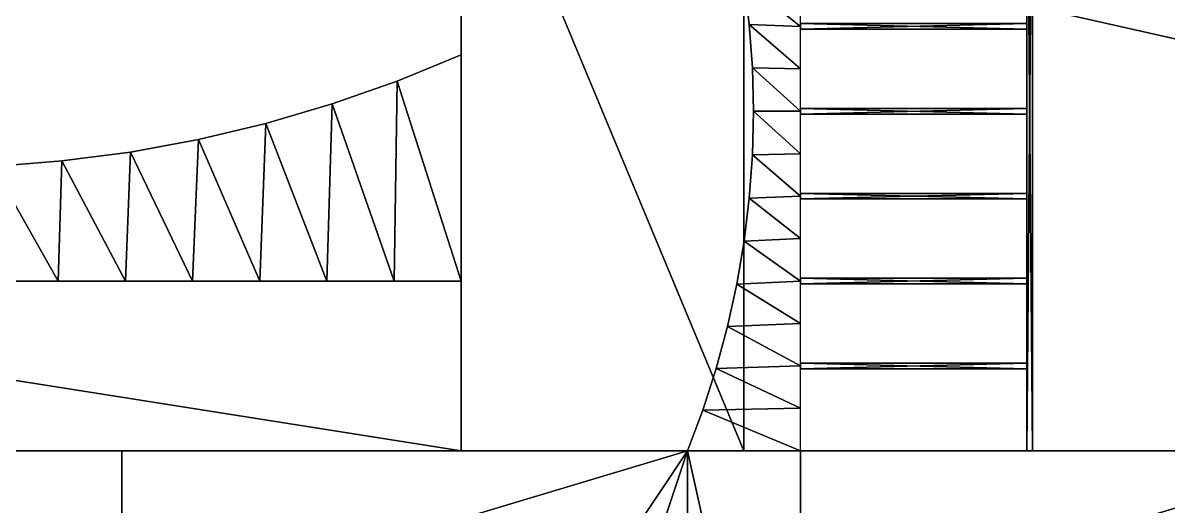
# Model space of a CAD drawing. Header units: metres. Extents: x -124 to 60, y -56 to 44.
# Drawn here: x -25.75 to -5.5, y -33.98 to -25.44 of the extents above; entities that cross this region are included whole.
import ezdxf

# ---------------------------------------------------------------- set-up
doc = ezdxf.new("R2010")
doc.units = ezdxf.units.M

msp = doc.modelspace()

# ---------------------------------------------------------------- linework, layer by layer
for points in [[(-18, -33, -7), (-18, -18, -7), (-18, -18, -6)], [(-18, -18, -6), (-18, -33, -6), (-18, -33, -7)], [(-18, -21, -6), (-18, -33, -6), (-13, -33, -6)], [(-13, -33, -6), (-13, -21, -6), (-18, -21, -6)], [(-8, -33, 4.05), (-8, -21.1, 4.05), (-8, -21.1, 3.65)], [(-7.9, -33, 4.05), (-7.9, -21.1, 4.05), (-8, -21.1, 4.05)], [(-8, -33, 3.65), (-8, -21.1, 3.65), (-7.9, -21.1, 3.65)], [(-8, -21.1, 3.65), (-8, -33, 3.65), (-8, -33, 4.05)], [(-7.9, -21.1, 3.65), (-7.9, -33, 3.65), (-8, -33, 3.65)], [(-8, -21.1, 4.05), (-8, -33, 4.05), (-7.9, -33, 4.05)], [(-7.9, -33, 3.65), (-7.9, -21.1, 3.65), (-7.9, -21.1, 4.05)], [(-7.9, -21.1, 4.05), (-7.9, -33, 4.05), (-7.9, -33, 3.65)], [(-13, -24, -6), (-13, -33, -6), (27, -33, -6)], [(27, -33, -6), (27, -24, -6), (-13, -24, -6)], [(-12.9983, -24.7016, 4), (-12.9062, -25.4648, 4), (-12, -25.5, 4)], [(-12, -25.5, 4), (-12, -24.75, 4), (-12.9983, -24.7016, 4)], [(-12.9983, -24.7016, 4), (-12.9062, -25.4648, 4), (-12.9062, -25.4648)], [(-12.9062, -25.4648), (-12.9983, -24.7016), (-12.9983, -24.7016, 4)], [(-12.9062, -25.4648, 4), (-12.8509, -26.2315, 4), (-12, -26.25, 4)], [(-12, -26.25, 4), (-12, -25.5, 4), (-12.9062, -25.4648, 4)], [(-12.9062, -25.4648, 4), (-12.8509, -26.2315, 4), (-12.8509, -26.2315)], [(-12.8509, -26.2315), (-12.9062, -25.4648), (-12.9062, -25.4648, 4)], [(-12, -25.45, 3.8), (-8, -25.45, 3.8), (-8, -25.55, 3.8)], [(-8, -25.55, 3.8), (-12, -25.55, 3.8), (-12, -25.45, 3.8)], [(-12, -25.55, 3.9), (-8, -25.55, 3.9), (-8, -25.45, 3.9)], [(-8, -25.45, 3.9), (-12, -25.45, 3.9), (-12, -25.55, 3.9)], [(-12, -25.45, 3.9), (-8, -25.45, 3.9), (-8, -25.45, 3.8)], [(-8, -25.45, 3.8), (-12, -25.45, 3.8), (-12, -25.45, 3.9)], [(-12, -25.55, 3.8), (-8, -25.55, 3.8), (-8, -25.55, 3.9)], [(-8, -25.55, 3.9), (-12, -25.55, 3.9), (-12, -25.55, 3.8)], [(-18, -30, -6), (-18, -26, -6), (-19.1305, -26.4648, -6)], [(-18, -26, -7), (-18, -26, -6), (-19.1305, -26.4648, -6)], [(-19.1305, -26.4648, -6), (-19.1305, -26.4648, -7), (-18, -26, -7)], [(-12.8509, -26.2315, 4), (-12.8324, -27, 4), (-12, -27, 4)], [(-12, -27, 4), (-12, -26.25, 4), (-12.8509, -26.2315, 4)], [(-12.8509, -26.2315, 4), (-12.8324, -27, 4), (-12.8324, -27)], [(-12.8324, -27), (-12.8509, -26.2315), (-12.8509, -26.2315, 4)], [(-19.1875, -30, -6), (-19.1305, -26.4648, -6), (-20.2837, -26.8702, -6)], [(-19.1305, -26.4648, -7), (-19.1305, -26.4648, -6), (-20.2837, -26.8702, -6)], [(-20.2837, -26.8702, -6), (-20.2837, -26.8702, -7), (-19.1305, -26.4648, -7)], [(-19.1305, -26.4648, -6), (-19.1875, -30, -6), (-18, -30, -6)], [(-20.375, -30, -6), (-20.2837, -26.8702, -6), (-21.4563, -27.2151, -6)], [(-20.2837, -26.8702, -7), (-20.2837, -26.8702, -6), (-21.4563, -27.2151, -6)], [(-21.4563, -27.2151, -6), (-21.4563, -27.2151, -7), (-20.2837, -26.8702, -7)], [(-20.2837, -26.8702, -6), (-20.375, -30, -6), (-19.1875, -30, -6)], [(-12.8324, -27, 4), (-12.8509, -27.7685, 4), (-12, -27.75, 4)], [(-12.8324, -27, 4), (-12.8509, -27.7685, 4), (-12.8509, -27.7685)], [(-12.8509, -27.7685), (-12.8324, -27), (-12.8324, -27, 4)], [(-12, -27.75, 4), (-12, -27, 4), (-12.8324, -27, 4)], [(-12, -26.95, 3.8), (-8, -26.95, 3.8), (-8, -27.05, 3.8)], [(-8, -27.05, 3.8), (-12, -27.05, 3.8), (-12, -26.95, 3.8)], [(-12, -27.05, 3.9), (-8, -27.05, 3.9), (-8, -26.95, 3.9)], [(-8, -26.95, 3.9), (-12, -26.95, 3.9), (-12, -27.05, 3.9)], [(-12, -26.95, 3.9), (-8, -26.95, 3.9), (-8, -26.95, 3.8)], [(-8, -26.95, 3.8), (-12, -26.95, 3.8), (-12, -26.95, 3.9)], [(-12, -27.05, 3.8), (-8, -27.05, 3.8), (-8, -27.05, 3.9)], [(-8, -27.05, 3.9), (-12, -27.05, 3.9), (-12, -27.05, 3.8)], [(-21.5625, -30, -6), (-21.4563, -27.2151, -6), (-22.6453, -27.4985, -6)], [(-21.4563, -27.2151, -7), (-21.4563, -27.2151, -6), (-22.6453, -27.4985, -6)], [(-22.6453, -27.4985, -6), (-22.6453, -27.4985, -7), (-21.4563, -27.2151, -7)], [(-21.4563, -27.2151, -6), (-21.5625, -30, -6), (-20.375, -30, -6)], [(-22.75, -30, -6), (-22.6453, -27.4985, -6), (-23.8475, -27.7198, -6)], [(-22.6453, -27.4985, -7), (-22.6453, -27.4985, -6), (-23.8475, -27.7198, -6)], [(-23.8475, -27.7198, -6), (-23.8475, -27.7198, -7), (-22.6453, -27.4985, -7)], [(-22.6453, -27.4985, -6), (-22.75, -30, -6), (-21.5625, -30, -6)], [(-23.9375, -30, -6), (-23.8475, -27.7198, -6), (-25.0595, -27.8783, -6)], [(-23.8475, -27.7198, -7), (-23.8475, -27.7198, -6), (-25.0595, -27.8783, -6)], [(-25.0595, -27.8783, -6), (-25.0595, -27.8783, -7), (-23.8475, -27.7198, -7)], [(-23.8475, -27.7198, -6), (-23.9375, -30, -6), (-22.75, -30, -6)], [(-25.125, -30, -6), (-25.0595, -27.8783, -6), (-26.2781, -27.9735, -6)], [(-25.0595, -27.8783, -7), (-25.0595, -27.8783, -6), (-26.2781, -27.9735, -6)], [(-26.2781, -27.9735, -6), (-26.2781, -27.9735, -7), (-25.0595, -27.8783, -7)], [(-25.0595, -27.8783, -6), (-25.125, -30, -6), (-23.9375, -30, -6)], [(-12.8509, -27.7685, 4), (-12.9062, -28.5352, 4), (-12, -28.5, 4)], [(-12.8509, -27.7685, 4), (-12.9062, -28.5352, 4), (-12.9062, -28.5352)], [(-12.9062, -28.5352), (-12.8509, -27.7685), (-12.8509, -27.7685, 4)], [(-12, -28.5, 4), (-12, -27.75, 4), (-12.8509, -27.7685, 4)], [(-26.2781, -27.9735, -6), (-26.3125, -30, -6), (-25.125, -30, -6)], [(-12.9062, -28.5352, 4), (-12.9983, -29.2984, 4), (-12, -29.25, 4)], [(-12.9062, -28.5352, 4), (-12.9983, -29.2984, 4), (-12.9983, -29.2984)], [(-12.9983, -29.2984), (-12.9062, -28.5352), (-12.9062, -28.5352, 4)], [(-12, -29.25, 4), (-12, -28.5, 4), (-12.9062, -28.5352, 4)], [(-12, -28.45, 3.8), (-8, -28.45, 3.8), (-8, -28.55, 3.8)], [(-8, -28.55, 3.8), (-12, -28.55, 3.8), (-12, -28.45, 3.8)], [(-12, -28.55, 3.9), (-8, -28.55, 3.9), (-8, -28.45, 3.9)], [(-8, -28.45, 3.9), (-12, -28.45, 3.9), (-12, -28.55, 3.9)], [(-12, -28.45, 3.9), (-8, -28.45, 3.9), (-8, -28.45, 3.8)], [(-8, -28.45, 3.8), (-12, -28.45, 3.8), (-12, -28.45, 3.9)], [(-12, -28.55, 3.8), (-8, -28.55, 3.8), (-8, -28.55, 3.9)], [(-8, -28.55, 3.9), (-12, -28.55, 3.9), (-12, -28.55, 3.8)], [(-12.9983, -29.2984, 4), (-13.127, -30.0563, 4), (-12, -30, 4)], [(-12.9983, -29.2984, 4), (-13.127, -30.0563, 4), (-13.127, -30.0563)], [(-13.127, -30.0563), (-12.9983, -29.2984), (-12.9983, -29.2984, 4)], [(-12, -30, 4), (-12, -29.25, 4), (-12.9983, -29.2984, 4)], [(-12, -29.95, 3.8), (-8, -29.95, 3.8), (-8, -30.05, 3.8)], [(-8, -30.05, 3.8), (-12, -30.05, 3.8), (-12, -29.95, 3.8)], [(-12, -30.05, 3.9), (-8, -30.05, 3.9), (-8, -29.95, 3.9)], [(-8, -29.95, 3.9), (-12, -29.95, 3.9), (-12, -30.05, 3.9)], [(-12, -29.95, 3.9), (-8, -29.95, 3.9), (-8, -29.95, 3.8)], [(-8, -29.95, 3.8), (-12, -29.95, 3.8), (-12, -29.95, 3.9)], [(-18, -33, -6), (-18, -30, -6), (-37, -30, -6)], [(-37, -30, -6), (-37, -33, -6), (-18, -33, -6)], [(-13.127, -30.0563, 4), (-13.2919, -30.8071, 4), (-12, -30.75, 4)], [(-13.127, -30.0563, 4), (-13.2919, -30.8071, 4), (-13.2919, -30.8071)], [(-13.2919, -30.8071), (-13.127, -30.0563), (-13.127, -30.0563, 4)], [(-12, -30.75, 4), (-12, -30, 4), (-13.127, -30.0563, 4)], [(-12, -30.05, 3.8), (-8, -30.05, 3.8), (-8, -30.05, 3.9)], [(-8, -30.05, 3.9), (-12, -30.05, 3.9), (-12, -30.05, 3.8)], [(-12, -31.5, 4), (-12, -30.75, 4), (-13.2919, -30.8071, 4)], [(-13.2919, -30.8071, 4), (-13.4927, -31.5491, 4), (-12, -31.5, 4)], [(-13.2919, -30.8071, 4), (-13.4927, -31.5491, 4), (-13.4927, -31.5491)], [(-13.4927, -31.5491), (-13.2919, -30.8071), (-13.2919, -30.8071, 4)], [(-13.4927, -31.5491, 4), (-13.7289, -32.2807, 4), (-12, -32.25, 4)], [(-13.4927, -31.5491, 4), (-13.7289, -32.2807, 4), (-13.7289, -32.2807)], [(-13.7289, -32.2807), (-13.4927, -31.5491), (-13.4927, -31.5491, 4)], [(-12, -32.25, 4), (-12, -31.5, 4), (-13.4927, -31.5491, 4)], [(-12, -31.45, 3.8), (-8, -31.45, 3.8), (-8, -31.55, 3.8)], [(-8, -31.55, 3.8), (-12, -31.55, 3.8), (-12, -31.45, 3.8)], [(-12, -31.55, 3.9), (-8, -31.55, 3.9), (-8, -31.45, 3.9)], [(-8, -31.45, 3.9), (-12, -31.45, 3.9), (-12, -31.55, 3.9)], [(-12, -31.45, 3.9), (-8, -31.45, 3.9), (-8, -31.45, 3.8)], [(-8, -31.45, 3.8), (-12, -31.45, 3.8), (-12, -31.45, 3.9)], [(-12, -31.55, 3.8), (-8, -31.55, 3.8), (-8, -31.55, 3.9)], [(-8, -31.55, 3.9), (-12, -31.55, 3.9), (-12, -31.55, 3.8)], [(-13.7289, -32.2807, 4), (-14, -33, 4), (-12, -33, 4)], [(-13.7289, -32.2807, 4), (-14, -33, 4), (-14, -33)], [(-14, -33), (-13.7289, -32.2807), (-13.7289, -32.2807, 4)], [(-12, -33, 4), (-12, -32.25, 4), (-13.7289, -32.2807, 4)], [(-24, -42, 4), (-24, -33, 4), (-46, -33, 4)], [(-46, -33, 4), (-46, -42, 4), (-24, -42, 4)], [(-46, -33, 4), (-2, -33, 4), (-2, -33, -6)], [(-2, -33, -6), (-46, -33, -6), (-46, -33, 4)], [(-14, -33, 4), (-24, -33, 4), (-24, -36, 4)], [(-24, -36, 4), (-16, -36, 4), (-14, -33, 4)], [(-16, -39, 4), (-14, -42, 4), (-14, -33, 4)], [(-14, -33, 4), (-16, -36, 4), (-16, -39, 4)], [(-12, -42, 4), (-12, -33, 4), (-14, -33, 4)], [(-14, -33, 4), (-14, -42, 4), (-12, -42, 4)], [(-2, -33, 4), (-12, -33, 4), (-12, -36, 4)], [(-12, -36, 4), (-4, -36, 4), (-2, -33, 4)], [(-7.9, -33, 4.05), (-8, -33, 4.05), (-8, -33, 3.65)], [(-8, -33, 3.65), (-7.9, -33, 3.65), (-7.9, -33, 4.05)]]:
    msp.add_3dface(points)

doc.saveas('drawing.dxf')
